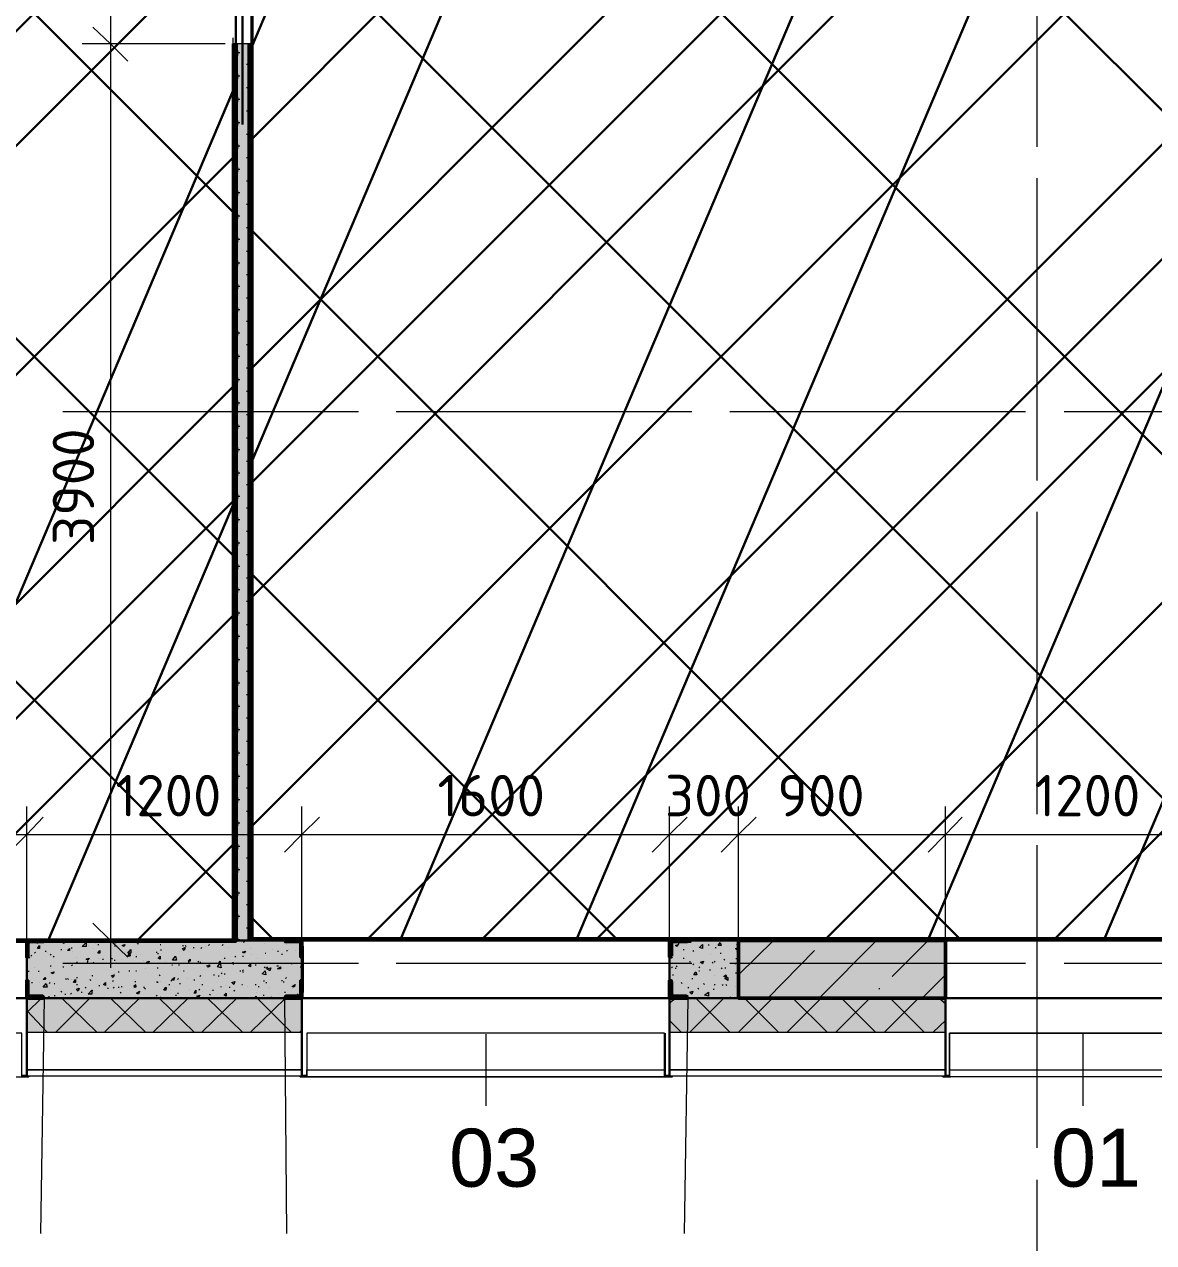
# Model space of a CAD drawing. Header units: millimetres. Extents: x -84737 to 172119, y -43083 to 59399.
# Drawn here: x 113594 to 118510, y 32030 to 37332 of the extents above; entities that cross this region are included whole.
import ezdxf

# ---------------------------------------------------------------- set-up
doc = ezdxf.new("R2010")
doc.units = ezdxf.units.MM
for name, color, linetype, lineweight in [('11) Плинтус ПЛ-2', 70, 'Continuous', 30), ('12) Наливной пол', 150, 'Continuous', 30), ('15) Штукатурка стен СТ-1.1', 161, 'Continuous', 60), ('16) Краска СТ-1.1 стена', 5, 'Continuous', 60), ('18) Краска ПТ-1 потолок', 31, 'Continuous', 30), ('20) Шпакл. баз. фин Стена', 40, 'Continuous', 60), ('22) Шпакл. баз. фин. Потолок', 102, 'Continuous', 30), ('8) Линолеум Л-1.1', 130, 'Continuous', 30)]:
    doc.layers.add(name, color=color, linetype=linetype, lineweight=lineweight)
doc.layers.add('PDF _Геометрия', color=7, linetype='Continuous')
doc.layers.add('PDF _Текст', color=7, linetype='Continuous')
doc.layers.add('PDF _Сплошная заливка', color=7, linetype='Continuous', true_color=0xffffff)
doc.styles.add('PDF GOSTCommon', font='arial.ttf')
doc.styles.add('PDF ISOCPEUR', font='isocpeur.ttf')

msp = doc.modelspace()

# ---------------------------------------------------------------- hatches: boundary and pattern name
at = {"layer": '12) Наливной пол'}
h = msp.add_hatch(dxfattribs=at)
h.set_pattern_fill('ANSI31', color=256, scale=222)
h.paths.add_polyline_path([(114514.8, 42635.7), (112106.2, 42635.7), (112106.2, 33344.1), (114514.8, 33344.1)])
h.paths.add_polyline_path([(124026.4, 38444.9), (124026.4, 33348.3), (114586.7, 33348.3), (114586.7, 39884.2), (116707.5, 39884.2), (116707.5, 38444.9)])
h.paths.add_polyline_path([(129605.6, 33344.1), (124106.9, 33344.1), (124106.9, 43647.4), (129605.6, 43647.4)])
h.paths.add_polyline_path([(109494.4, 42635.7), (111903, 42635.7), (111903, 33344.1), (109494.4, 33344.1)])
h.paths.add_polyline_path([(99982.7, 38444.9), (99982.7, 33348.3), (109422.4, 33348.3), (109422.4, 39884.2), (107301.6, 39884.2), (107301.6, 38444.9)])
h.paths.add_polyline_path([(94403.5, 33344.1), (99902.3, 33344.1), (99902.3, 43647.4), (94403.5, 43647.4)])
at = {"layer": '18) Краска ПТ-1 потолок'}
h = msp.add_hatch(dxfattribs=at)
h.set_pattern_fill('ANSI32', color=256, scale=222, angle=22)
h.paths.add_polyline_path([(114514.8, 42635.7), (112106.2, 42635.7), (112106.2, 33344.1), (114514.8, 33344.1)])
h.paths.add_polyline_path([(124026.4, 38444.9), (124026.4, 33348.3), (114586.7, 33348.3), (114586.7, 39884.2), (116707.5, 39884.2), (116707.5, 38444.9)])
h.paths.add_polyline_path([(129605.6, 33344.1), (124106.9, 33344.1), (124106.9, 43647.4), (129605.6, 43647.4)])
h.paths.add_polyline_path([(109494.4, 42635.7), (111903, 42635.7), (111903, 33344.1), (109494.4, 33344.1)])
h.paths.add_polyline_path([(99982.7, 38444.9), (99982.7, 33348.3), (109422.4, 33348.3), (109422.4, 39884.2), (107301.6, 39884.2), (107301.6, 38444.9)])
h.paths.add_polyline_path([(94403.5, 33344.1), (99902.3, 33344.1), (99902.3, 43647.4), (94403.5, 43647.4)])
h = msp.add_hatch(dxfattribs=at)
h.set_pattern_fill('ANSI32', color=256, scale=222, angle=22)
h.paths.add_polyline_path([(114514.8, 42635.7), (112106.2, 42635.7), (112106.2, 33344.1), (114514.8, 33344.1)])
h.paths.add_polyline_path([(124026.4, 38444.9), (124026.4, 33348.3), (114586.7, 33348.3), (114586.7, 39884.2), (116707.5, 39884.2), (116707.5, 38444.9)])
h.paths.add_polyline_path([(129605.6, 33344.1), (124106.9, 33344.1), (124106.9, 43647.4), (129605.6, 43647.4)])
h.paths.add_polyline_path([(109494.4, 42635.7), (111903, 42635.7), (111903, 33344.1), (109494.4, 33344.1)])
h.paths.add_polyline_path([(99982.7, 38444.9), (99982.7, 33348.3), (109422.4, 33348.3), (109422.4, 39884.2), (107301.6, 39884.2), (107301.6, 38444.9)])
h.paths.add_polyline_path([(94403.5, 33344.1), (99902.3, 33344.1), (99902.3, 43647.4), (94403.5, 43647.4)])
at = {"layer": '22) Шпакл. баз. фин. Потолок'}
h = msp.add_hatch(dxfattribs=at)
h.set_pattern_fill('ANSI37', color=256, scale=333)
h.paths.add_polyline_path([(114514.8, 42635.7), (112106.2, 42635.7), (112106.2, 33344.1), (114514.8, 33344.1)])
h.paths.add_polyline_path([(124026.4, 38444.9), (124026.4, 33348.3), (114586.7, 33348.3), (114586.7, 39884.2), (116707.5, 39884.2), (116707.5, 38444.9)])
h.paths.add_polyline_path([(129605.6, 33344.1), (124106.9, 33344.1), (124106.9, 43647.4), (129605.6, 43647.4)])
h.paths.add_polyline_path([(109494.4, 42635.7), (111903, 42635.7), (111903, 33344.1), (109494.4, 33344.1)])
h.paths.add_polyline_path([(99982.7, 38444.9), (99982.7, 33348.3), (109422.4, 33348.3), (109422.4, 39884.2), (107301.6, 39884.2), (107301.6, 38444.9)])
h.paths.add_polyline_path([(94403.5, 33344.1), (99902.3, 33344.1), (99902.3, 43647.4), (94403.5, 43647.4)])
h = msp.add_hatch(dxfattribs=at)
h.set_pattern_fill('ANSI37', color=256, scale=333)
h.paths.add_polyline_path([(114514.8, 42635.7), (112106.2, 42635.7), (112106.2, 33344.1), (114514.8, 33344.1)])
h.paths.add_polyline_path([(124026.4, 38444.9), (124026.4, 33348.3), (114586.7, 33348.3), (114586.7, 39884.2), (116707.5, 39884.2), (116707.5, 38444.9)])
h.paths.add_polyline_path([(129605.6, 33344.1), (124106.9, 33344.1), (124106.9, 43647.4), (129605.6, 43647.4)])
h.paths.add_polyline_path([(109494.4, 42635.7), (111903, 42635.7), (111903, 33344.1), (109494.4, 33344.1)])
h.paths.add_polyline_path([(99982.7, 38444.9), (99982.7, 33348.3), (109422.4, 33348.3), (109422.4, 39884.2), (107301.6, 39884.2), (107301.6, 38444.9)])
h.paths.add_polyline_path([(94403.5, 33344.1), (99902.3, 33344.1), (99902.3, 43647.4), (94403.5, 43647.4)])
at = {"layer": '8) Линолеум Л-1.1'}
h = msp.add_hatch(dxfattribs=at)
h.set_pattern_fill('ANSI31', color=256, scale=222)
h.paths.add_polyline_path([(114514.8, 42635.7), (112106.2, 42635.7), (112106.2, 33344.1), (114514.8, 33344.1)])
h.paths.add_polyline_path([(124026.4, 38444.9), (124026.4, 33348.3), (114586.7, 33348.3), (114586.7, 39884.2), (116707.5, 39884.2), (116707.5, 38444.9)])
h.paths.add_polyline_path([(129605.6, 33344.1), (124106.9, 33344.1), (124106.9, 43647.4), (129605.6, 43647.4)])
h.paths.add_polyline_path([(109494.4, 42635.7), (111903, 42635.7), (111903, 33344.1), (109494.4, 33344.1)])
h.paths.add_polyline_path([(99982.7, 38444.9), (99982.7, 33348.3), (109422.4, 33348.3), (109422.4, 39884.2), (107301.6, 39884.2), (107301.6, 38444.9)])
h.paths.add_polyline_path([(94403.5, 33344.1), (99902.3, 33344.1), (99902.3, 43647.4), (94403.5, 43647.4)])
at = {"layer": 'PDF _Сплошная заливка', "transparency": 33554559}
h = msp.add_hatch(color=256, dxfattribs=at)
h.paths.add_polyline_path([(114582.5, 37247), (114502.1, 37247), (114502.1, 33344.1), (114582.5, 33344.1)])
h.paths.add_polyline_path([(114502.1, 42047.3), (114582.5, 42047.3), (114582.5, 42644.1), (114502.1, 42644.1)])
h.paths.add_polyline_path([(114502.1, 38694.7), (114582.5, 38694.7), (114582.5, 41395.4), (114502.1, 41395.4)])
h = msp.add_hatch(color=256, dxfattribs=at)
h.paths.add_polyline_path([(112402.5, 33094.3), (112402.5, 33344.1), (112101.9, 33344.1), (112101.9, 33094.3)])
h.paths.add_polyline_path([(116402.7, 33344.1), (116402.7, 33094.3), (116703.3, 33094.3), (116703.3, 33344.1)])
h.paths.add_polyline_path([(114802.6, 33094.3), (114802.6, 33344.1), (113604.7, 33344.1), (113604.7, 33094.3)])
h = msp.add_hatch(color=256, dxfattribs=at)
h.paths.add_polyline_path([(96003.6, 32946.2), (96003.6, 33094.3), (94153.8, 33094.3), (94153.8, 32946.2)])
h.paths.add_polyline_path([(124403.2, 32946.2), (124403.2, 33094.3), (123205.2, 33094.3), (123205.2, 32946.2)])
h.paths.add_polyline_path([(126803.3, 32946.2), (126803.3, 33094.3), (125605.4, 33094.3), (125605.4, 32946.2)])
h.paths.add_polyline_path([(117604.9, 32946.2), (117604.9, 33094.3), (116402.7, 33094.3), (116402.7, 32946.2)])
h.paths.add_polyline_path([(120005, 32946.2), (120005, 33094.3), (118802.9, 33094.3), (118802.9, 32946.2)])
h.paths.add_polyline_path([(112402.5, 32946.2), (112402.5, 33094.3), (111204.5, 33094.3), (111204.5, 32946.2)])
h.paths.add_polyline_path([(114802.6, 32946.2), (114802.6, 33094.3), (113604.7, 33094.3), (113604.7, 32946.2)])
h.paths.add_polyline_path([(107602.2, 32946.2), (107602.2, 33094.3), (106404.2, 33094.3), (106404.2, 32946.2)])
h.paths.add_polyline_path([(110002.3, 32946.2), (110002.3, 33094.3), (108804.4, 33094.3), (108804.4, 32946.2)])
h.paths.add_polyline_path([(100803.9, 32946.2), (100803.9, 33094.3), (99601.7, 33094.3), (99601.7, 32946.2)])
h.paths.add_polyline_path([(105202, 32946.2), (105202, 33094.3), (104004.1, 33094.3), (104004.1, 32946.2)])
h.paths.add_polyline_path([(128005.5, 33094.3), (128005.5, 32946.2), (129855.4, 32946.2), (129855.4, 33094.3)])
h.paths.add_polyline_path([(98403.8, 32946.2), (98403.8, 33094.3), (97201.6, 33094.3), (97201.6, 32946.2)])

# ---------------------------------------------------------------- linework, layer by layer
at = {"layer": '11) Плинтус ПЛ-2'}
for points in [[(114514.8, 42635.7), (112106.2, 42635.7), (112106.2, 33344.1), (114514.8, 33344.1), (114514.8, 37247)], [(124026.4, 36747.5), (124026.4, 33348.3), (114575.1, 33348.3), (114575.1, 37247)]]:
    msp.add_lwpolyline(points, dxfattribs=at)
at = {"layer": '15) Штукатурка стен СТ-1.1'}
for points in [[(112106.2, 42635.7), (112106.2, 33344.1), (114514.8, 33344.1), (114514.8, 37247)], [(124026.4, 36747.5), (124026.4, 33348.3), (114575.1, 33348.3), (114575.1, 37247)]]:
    msp.add_lwpolyline(points, dxfattribs=at)
at = {"layer": '16) Краска СТ-1.1 стена'}
for points in [[(112106.2, 42635.7), (112106.2, 33344.1), (114514.8, 33344.1), (114514.8, 37247)], [(124026.4, 36747.5), (124026.4, 33348.3), (114575.1, 33348.3), (114575.1, 37247)]]:
    msp.add_lwpolyline(points, dxfattribs=at)
at = {"layer": '20) Шпакл. баз. фин Стена'}
for points in [[(112106.2, 42635.7), (112106.2, 33344.1), (114514.8, 33344.1), (114514.8, 37247)], [(124026.4, 36747.5), (124026.4, 33348.3), (114575.1, 33348.3), (114575.1, 37247)]]:
    msp.add_lwpolyline(points, dxfattribs=at)
at = {"layer": '8) Линолеум Л-1.1'}
for points in [[(114514.8, 42635.7), (112106.2, 42635.7), (112106.2, 33344.1), (114514.8, 33344.1)], [(124026.4, 38444.9), (124026.4, 33348.3), (114586.7, 33348.3), (114586.7, 39884.2), (116707.5, 39884.2), (116707.5, 38444.9)]]:
    msp.add_lwpolyline(points, close=True, dxfattribs=at)
at = {"layer": 'PDF _Геометрия', "lineweight": 9}
for points in [[(113968.7, 43964.8), (113968.7, 42847.3), (113968.7, 42644.1), (113968.7, 38694.7), (113968.7, 37247), (113968.7, 33225.6)], [(118002.8, 37115.8), (118002.8, 38114.8)], [(118002.8, 36798.3), (118002.8, 37801.5)], [(114468.2, 37247), (113968.7, 37247), (113845.9, 37247)], [(114510.5, 37208.9), (114531.7, 37208.9)], [(114523.2, 37196.2), (114523.2, 37217.3)], [(114574, 37145.4), (114574, 37166.5)], [(114523.2, 37094.6), (114523.2, 37115.8)], [(114561.3, 37158.1), (114582.5, 37158.1)], [(114510.5, 37107.3), (114531.7, 37107.3)], [(114574, 37043.8), (114574, 37065)], [(114523.2, 36993), (114523.2, 37014.2)], [(114561.3, 37056.5), (114582.5, 37056.5)], [(114510.5, 37005.7), (114531.7, 37005.7)], [(114561.3, 36954.9), (114582.5, 36954.9)], [(114574, 36942.2), (114574, 36963.4)], [(114510.5, 36904.1), (114531.7, 36904.1)], [(114523.2, 36891.4), (114523.2, 36912.6)], [(118002.8, 36861.8), (118002.8, 36916.8)], [(114561.3, 36853.3), (114582.5, 36853.3)], [(114574, 36840.6), (114574, 36861.8)], [(114510.5, 36802.5), (114531.7, 36802.5)], [(114523.2, 36789.8), (114523.2, 36811)], [(114561.3, 36751.7), (114582.5, 36751.7)], [(114574, 36739), (114574, 36760.2)], [(114510.5, 36700.9), (114531.7, 36700.9)], [(114523.2, 36688.2), (114523.2, 36709.4)], [(114561.3, 36650.1), (114582.5, 36650.1)], [(114574, 36637.4), (114574, 36658.6)], [(118002.8, 35663.8), (118002.8, 36662.8)], [(114510.5, 36599.3), (114531.7, 36599.3)], [(114523.2, 36586.6), (114523.2, 36607.8)], [(118002.8, 36548.5), (118002.8, 36599.3)], [(114561.3, 36548.5), (114582.5, 36548.5)], [(114574, 36535.8), (114574, 36557)], [(114510.5, 36497.7), (114531.7, 36497.7)], [(114523.2, 36485), (114523.2, 36506.2)], [(114561.3, 36446.9), (114582.5, 36446.9)], [(114574, 36434.2), (114574, 36455.4)], [(114510.5, 36396.1), (114531.7, 36396.1)], [(114523.2, 36383.4), (114523.2, 36404.6)], [(114561.3, 36345.3), (114582.5, 36345.3)], [(114574, 36332.6), (114574, 36353.8)], [(118002.8, 35346.3), (118002.8, 36345.3)], [(114510.5, 36294.5), (114531.7, 36294.5)], [(114523.2, 36281.8), (114523.2, 36303)], [(114561.3, 36243.7), (114582.5, 36243.7)], [(114574, 36231), (114574, 36252.2)], [(114510.5, 36192.9), (114531.7, 36192.9)], [(114523.2, 36180.2), (114523.2, 36201.4)], [(114561.3, 36142.2), (114582.5, 36142.2)], [(114574, 36129.5), (114574, 36150.6)], [(114510.5, 36091.4), (114531.7, 36091.4)], [(114523.2, 36078.7), (114523.2, 36099.8)], [(114561.3, 36040.6), (114582.5, 36040.6)], [(114574, 36027.9), (114574, 36049)], [(114510.5, 35989.8), (114531.7, 35989.8)], [(114523.2, 35977.1), (114523.2, 35998.2)], [(114574, 35926.3), (114574, 35947.4)], [(114523.2, 35875.5), (114523.2, 35896.6)], [(114561.3, 35939), (114582.5, 35939)], [(114510.5, 35888.2), (114531.7, 35888.2)], [(114574, 35824.7), (114574, 35845.8)], [(114523.2, 35773.9), (114523.2, 35795)], [(114561.3, 35837.4), (114582.5, 35837.4)], [(114510.5, 35786.6), (114531.7, 35786.6)], [(114561.3, 35735.8), (114582.5, 35735.8)], [(114574, 35723.1), (114574, 35744.2)], [(114510.5, 35685), (114531.7, 35685)], [(114523.2, 35672.3), (114523.2, 35693.4)], [(113761.3, 35646.9), (114760.3, 35646.9)], [(113795.1, 35646.9), (113845.9, 35646.9)], [(114044.9, 35646.9), (115048.1, 35646.9)], [(114561.3, 35634.2), (114582.5, 35634.2)], [(114574, 35621.5), (114574, 35642.6)], [(114959.2, 35646.9), (115014.3, 35646.9)], [(115213.2, 35646.9), (116212.2, 35646.9)], [(115247.1, 35646.9), (115297.9, 35646.9)], [(115501.1, 35646.9), (116500.1, 35646.9)], [(116415.4, 35646.9), (116466.2, 35646.9)], [(116665.2, 35646.9), (117668.4, 35646.9)], [(116699, 35646.9), (116754.1, 35646.9)], [(116953, 35646.9), (117952, 35646.9)], [(117867.3, 35646.9), (117918.1, 35646.9)], [(118121.3, 35646.9), (119120.3, 35646.9)], [(118151, 35646.9), (118206, 35646.9)], [(118404.9, 35646.9), (119403.9, 35646.9)], [(114510.5, 35583.4), (114531.7, 35583.4)], [(114523.2, 35570.7), (114523.2, 35591.9)], [(114561.3, 35532.6), (114582.5, 35532.6)], [(114574, 35519.9), (114574, 35541.1)], [(114510.5, 35481.8), (114531.7, 35481.8)], [(114523.2, 35469.1), (114523.2, 35490.3)], [(114561.3, 35431), (114582.5, 35431)], [(114574, 35418.3), (114574, 35439.5)], [(118002.8, 35409.8), (118002.8, 35464.9)], [(114510.5, 35380.2), (114531.7, 35380.2)], [(114523.2, 35367.5), (114523.2, 35388.7)], [(114561.3, 35329.4), (114582.5, 35329.4)], [(114574, 35316.7), (114574, 35337.9)], [(114510.5, 35278.6), (114531.7, 35278.6)], [(114523.2, 35265.9), (114523.2, 35287.1)], [(114561.3, 35227.8), (114582.5, 35227.8)], [(114574, 35215.1), (114574, 35236.3)], [(118002.8, 34211.9), (118002.8, 35210.9)], [(114510.5, 35177), (114531.7, 35177)], [(114523.2, 35164.3), (114523.2, 35185.5)], [(114561.3, 35126.2), (114582.5, 35126.2)], [(114574, 35113.5), (114574, 35134.7)], [(118002.8, 35092.4), (118002.8, 35147.4)], [(114510.5, 35075.4), (114531.7, 35075.4)], [(114523.2, 35062.7), (114523.2, 35083.9)], [(114561.3, 35024.6), (114582.5, 35024.6)], [(114574, 35011.9), (114574, 35033.1)], [(114510.5, 34973.8), (114531.7, 34973.8)], [(114523.2, 34961.1), (114523.2, 34982.3)], [(114561.3, 34923), (114582.5, 34923)], [(114574, 34910.3), (114574, 34931.5)], [(118002.8, 33894.4), (118002.8, 34893.4)], [(114510.5, 34872.2), (114531.7, 34872.2)], [(114523.2, 34859.5), (114523.2, 34880.7)], [(114561.3, 34821.4), (114582.5, 34821.4)], [(114574, 34808.7), (114574, 34829.9)], [(114510.5, 34770.6), (114531.7, 34770.6)], [(114523.2, 34757.9), (114523.2, 34779.1)], [(114574, 34707.1), (114574, 34728.3)], [(114523.2, 34656.3), (114523.2, 34677.5)], [(114561.3, 34719.8), (114582.5, 34719.8)], [(114510.5, 34669), (114531.7, 34669)], [(114574, 34605.6), (114574, 34626.7)], [(114523.2, 34554.8), (114523.2, 34575.9)], [(114561.3, 34618.3), (114582.5, 34618.3)], [(114510.5, 34567.5), (114531.7, 34567.5)], [(114561.3, 34516.7), (114582.5, 34516.7)], [(114574, 34504), (114574, 34525.1)], [(114510.5, 34465.9), (114531.7, 34465.9)], [(114523.2, 34453.2), (114523.2, 34474.3)], [(114561.3, 34415.1), (114582.5, 34415.1)], [(114574, 34402.4), (114574, 34423.5)], [(114510.5, 34364.3), (114531.7, 34364.3)], [(114523.2, 34351.6), (114523.2, 34372.7)], [(114561.3, 34313.5), (114582.5, 34313.5)], [(114574, 34300.8), (114574, 34321.9)], [(114510.5, 34262.7), (114531.7, 34262.7)], [(114523.2, 34250), (114523.2, 34271.1)], [(114561.3, 34211.9), (114582.5, 34211.9)], [(114574, 34199.2), (114574, 34220.3)], [(114510.5, 34161.1), (114531.7, 34161.1)], [(114523.2, 34148.4), (114523.2, 34169.5)], [(114561.3, 34110.3), (114582.5, 34110.3)], [(114574, 34097.6), (114574, 34118.7)], [(114510.5, 34059.5), (114531.7, 34059.5)], [(114523.2, 34046.8), (114523.2, 34068)], [(114561.3, 34008.7), (114582.5, 34008.7)], [(114574, 33996), (114574, 34017.2)], [(118002.8, 33957.9), (118002.8, 34008.7)], [(114510.5, 33957.9), (114531.7, 33957.9)], [(114523.2, 33945.2), (114523.2, 33966.4)], [(113604.7, 33306), (113604.7, 33805.5), (113604.7, 33928.3)], [(114561.3, 33907.1), (114582.5, 33907.1)], [(114574, 33894.4), (114574, 33915.6)], [(114802.6, 33306), (114802.6, 33805.5), (114802.6, 33928.3)], [(116402.7, 33306), (116402.7, 33805.5), (116402.7, 33928.3)], [(116703.3, 33306), (116703.3, 33805.5), (116703.3, 33928.3)], [(117604.9, 33306), (117604.9, 33805.5), (117604.9, 33928.3)], [(114510.5, 33856.3), (114531.7, 33856.3)], [(114523.2, 33843.6), (114523.2, 33864.8)], [(112402.5, 33805.5), (113604.7, 33805.5), (114802.6, 33805.5), (116402.7, 33805.5), (116703.3, 33805.5), (117604.9, 33805.5), (118802.9, 33805.5), (120005, 33805.5), (123205.2, 33805.5), (124102.6, 33805.5), (124403.2, 33805.5), (125605.4, 33805.5), (126803.3, 33805.5), (128005.5, 33805.5), (128902.9, 33805.5), (129724.1, 33805.5)], [(114561.3, 33805.5), (114582.5, 33805.5)], [(114574, 33792.8), (114574, 33814)], [(114510.5, 33754.7), (114531.7, 33754.7)], [(114523.2, 33742), (114523.2, 33763.2)], [(118002.8, 32755.7), (118002.8, 33758.9)], [(114561.3, 33703.9), (114582.5, 33703.9)], [(114574, 33691.2), (114574, 33712.4)], [(118002.8, 33640.4), (118002.8, 33695.4)], [(114510.5, 33653.1), (114531.7, 33653.1)], [(114523.2, 33640.4), (114523.2, 33661.6)], [(114561.3, 33602.3), (114582.5, 33602.3)], [(114574, 33589.6), (114574, 33610.8)], [(114510.5, 33551.5), (114531.7, 33551.5)], [(114523.2, 33538.8), (114523.2, 33560)], [(114574, 33488), (114574, 33509.2)], [(114523.2, 33437.2), (114523.2, 33458.4)], [(114561.3, 33500.7), (114582.5, 33500.7)], [(114510.5, 33449.9), (114531.7, 33449.9)], [(114574, 33386.4), (114574, 33407.6)], [(118002.8, 32442.5), (118002.8, 33441.5)], [(114523.2, 33344.1), (114523.2, 33356.8)], [(114561.3, 33399.1), (114582.5, 33399.1)], [(113617.4, 33331.4), (113617.4, 33331.4)], [(113647, 33335.6), (113651.2, 33331.4)], [(113685.1, 33297.5), (113689.3, 33297.5)], [(113710.5, 33344.1), (113710.5, 33344.1)], [(113752.8, 33306), (113757.1, 33306)], [(113795.1, 33344.1), (113799.4, 33344.1)], [(113799.4, 33314.5), (113799.4, 33310.2)], [(113803.6, 33297.5), (113803.6, 33297.5)], [(114468.2, 33344.1), (113968.7, 33344.1), (113845.9, 33344.1)], [(113871.3, 33322.9), (113871.3, 33322.9)], [(113892.5, 33339.9), (113896.7, 33339.9)], [(113896.7, 33310.2), (113896.7, 33310.2)], [(113905.2, 33331.4), (113905.2, 33331.4)], [(113913.7, 33327.2), (113917.9, 33327.2)], [(113985.6, 33335.6), (113989.9, 33335.6), (113994.1, 33335.6)], [(113989.9, 33318.7), (113989.9, 33322.9)], [(114083, 33335.6), (114087.2, 33335.6)], [(114087.2, 33331.4), (114091.5, 33331.4)], [(114184.6, 33327.2), (114188.8, 33327.2)], [(114188.8, 33306), (114188.8, 33301.8)], [(114269.3, 33297.5), (114269.3, 33297.5)], [(114282, 33322.9), (114286.2, 33322.9)], [(114282, 33310.2), (114286.2, 33310.2)], [(114294.7, 33322.9), (114298.9, 33318.7)], [(114328.5, 33314.5), (114332.7, 33314.5)], [(114341.2, 33344.1), (114345.4, 33344.1)], [(114362.4, 33310.2), (114366.6, 33314.5)], [(114383.5, 33318.7), (114383.5, 33318.7)], [(114396.2, 33322.9), (114400.5, 33327.2)], [(114400.5, 33339.9), (114404.7, 33339.9)], [(114438.6, 33339.9), (114442.8, 33339.9)], [(114455.5, 33322.9), (114459.7, 33327.2)], [(114480.9, 33314.5), (114480.9, 33314.5)], [(114510.5, 33348.3), (114531.7, 33348.3)], [(114514.8, 33339.9), (114514.8, 33339.9)], [(114540.2, 33335.6), (114540.2, 33335.6)], [(114548.6, 33335.6), (114552.9, 33339.9)], [(114578.3, 33310.2), (114578.3, 33310.2)], [(114637.5, 33331.4), (114637.5, 33331.4)], [(114675.6, 33306), (114675.6, 33306)], [(114696.8, 33297.5), (114701, 33297.5)], [(114734.9, 33327.2), (114734.9, 33327.2)], [(114734.9, 33301.8), (114739.1, 33301.8)], [(114743.4, 33306), (114743.4, 33306)], [(114773, 33301.8), (114773, 33301.8)], [(116440.8, 33331.4), (116445, 33331.4)], [(116462, 33306), (116466.2, 33306)], [(116504.3, 33297.5), (116508.5, 33301.8)], [(116512.8, 33339.9), (116512.8, 33339.9)], [(116529.7, 33344.1), (116529.7, 33344.1)], [(116572, 33327.2), (116572, 33322.9)], [(116601.7, 33314.5), (116605.9, 33314.5)], [(116622.8, 33344.1), (116627.1, 33339.9)], [(116677.9, 33344.1), (116677.9, 33344.1)], [(116694.8, 33327.2), (116699, 33327.2)], [(116694.8, 33297.5), (116694.8, 33297.5)], [(116703.3, 33195.9), (116855.6, 33344.1)], [(116830.3, 33094.3), (117033.4, 33301.8)], [(117054.6, 33094.3), (117304.4, 33344.1)], [(117372.1, 33187.5), (117528.7, 33344.1)], [(113604.7, 33280.6), (113613.1, 33284.8), (113608.9, 33272.1), (113604.7, 33276.4)], [(113613.1, 33267.9), (113617.4, 33272.1)], [(113621.6, 33280.6), (113625.8, 33276.4)], [(113638.5, 33289.1), (113642.8, 33293.3)], [(113693.6, 33293.3), (113693.6, 33293.3)], [(113706.3, 33280.6), (113710.5, 33284.8)], [(113719, 33276.4), (113723.2, 33272.1)], [(113761.3, 33246.7), (114760.3, 33246.7)], [(113795.1, 33246.7), (113845.9, 33246.7)], [(113820.5, 33272.1), (113820.5, 33272.1)], [(113820.5, 33251), (113824.8, 33251)], [(113867.1, 33255.2), (113871.3, 33255.2)], [(113867.1, 33251), (113871.3, 33246.7)], [(113892.5, 33246.7), (113896.7, 33251)], [(113917.9, 33267.9), (113917.9, 33267.9)], [(113934.8, 33263.7), (113939.1, 33263.7)], [(113972.9, 33267.9), (113977.2, 33263.7)], [(113985.6, 33259.4), (113989.9, 33259.4)], [(114015.3, 33263.7), (114015.3, 33263.7)], [(114044.9, 33246.7), (115048.1, 33246.7)], [(114053.4, 33280.6), (114057.6, 33280.6)], [(114083, 33284.8), (114083, 33284.8)], [(114083, 33272.1), (114083, 33276.4)], [(114099.9, 33284.8), (114099.9, 33284.8)], [(114112.6, 33259.4), (114112.6, 33259.4)], [(114167.7, 33293.3), (114171.9, 33293.3)], [(114176.1, 33284.8), (114176.1, 33289.1)], [(114210, 33255.2), (114210, 33255.2)], [(114307.3, 33251), (114311.6, 33251)], [(114349.7, 33251), (114353.9, 33255.2)], [(114358.1, 33251), (114362.4, 33251)], [(114404.7, 33246.7), (114408.9, 33246.7)], [(114455.5, 33263.7), (114455.5, 33263.7)], [(114464, 33267.9), (114468.2, 33267.9)], [(114502.1, 33251), (114502.1, 33246.7)], [(114510.5, 33272.1), (114514.8, 33276.4)], [(114544.4, 33276.4), (114548.6, 33276.4)], [(114582.5, 33284.8), (114582.5, 33284.8)], [(114607.9, 33267.9), (114607.9, 33267.9)], [(114641.8, 33289.1), (114646, 33289.1)], [(114713.7, 33284.8), (114718, 33284.8)], [(114756.1, 33246.7), (114760.3, 33242.5)], [(114959.2, 33246.7), (115014.3, 33246.7)], [(115213.2, 33246.7), (116212.2, 33246.7)], [(115247.1, 33246.7), (115297.9, 33246.7)], [(115501.1, 33246.7), (116500.1, 33246.7)], [(116415.4, 33289.1), (116415.4, 33289.1)], [(116415.4, 33246.7), (116466.2, 33246.7)], [(116462, 33267.9), (116466.2, 33267.9)], [(116491.6, 33255.2), (116491.6, 33251)], [(116580.5, 33284.8), (116580.5, 33284.8)], [(116589, 33251), (116593.2, 33246.7)], [(116597.4, 33251), (116601.7, 33255.2)], [(116622.8, 33289.1), (116627.1, 33289.1)], [(116639.8, 33263.7), (116644, 33259.4)], [(116665.2, 33246.7), (117668.4, 33246.7)], [(116686.3, 33246.7), (116690.6, 33242.5)], [(116694.8, 33263.7), (116694.8, 33267.9)], [(116699, 33246.7), (116754.1, 33246.7)], [(116953, 33246.7), (117952, 33246.7)], [(117867.3, 33246.7), (117918.1, 33246.7)], [(118121.3, 33246.7), (119120.3, 33246.7)], [(118151, 33246.7), (118206, 33246.7)], [(118404.9, 33246.7), (119403.9, 33246.7)], [(113613.1, 33208.6), (113613.1, 33212.9)], [(113638.5, 33225.6), (113638.5, 33225.6)], [(113655.5, 33212.9), (113655.5, 33208.6)], [(113706.3, 33234), (113710.5, 33234)], [(113706.3, 33221.3), (113706.3, 33221.3)], [(113761.3, 33229.8), (113765.5, 33229.8)], [(113799.4, 33234), (113803.6, 33238.3)], [(113888.3, 33191.7), (113892.5, 33191.7)], [(113985.6, 33200.2), (113985.6, 33200.2)], [(114002.6, 33208.6), (114006.8, 33208.6)], [(114049.1, 33212.9), (114053.4, 33212.9)], [(114078.8, 33212.9), (114083, 33212.9)], [(114121.1, 33221.3), (114121.1, 33221.3)], [(114171.9, 33225.6), (114176.1, 33225.6)], [(114180.4, 33195.9), (114184.6, 33191.7)], [(114235.4, 33238.3), (114239.6, 33238.3)], [(114265, 33238.3), (114269.3, 33238.3)], [(114282, 33242.5), (114282, 33242.5)], [(114286.2, 33212.9), (114290.4, 33212.9)], [(114358.1, 33187.5), (114362.4, 33191.7)], [(114392, 33229.8), (114396.2, 33229.8)], [(114417.4, 33195.9), (114421.6, 33195.9)], [(114438.6, 33191.7), (114438.6, 33187.5)], [(114451.3, 33200.2), (114455.5, 33204.4)], [(114464, 33200.2), (114468.2, 33200.2)], [(114502.1, 33242.5), (114506.3, 33242.5)], [(114531.7, 33212.9), (114535.9, 33212.9)], [(114544.4, 33212.9), (114548.6, 33217.1)], [(114544.4, 33208.6), (114548.6, 33208.6)], [(114599.4, 33238.3), (114603.7, 33238.3)], [(114637.5, 33225.6), (114641.8, 33229.8)], [(114646, 33225.6), (114650.2, 33225.6)], [(114650.2, 33229.8), (114654.5, 33225.6)], [(114692.6, 33234), (114696.8, 33234), (114701, 33234)], [(114734.9, 33242.5), (114734.9, 33242.5)], [(114764.5, 33242.5), (114764.5, 33242.5)], [(114794.2, 33229.8), (114798.4, 33229.8)], [(116411.2, 33225.6), (116415.4, 33229.8)], [(116415.4, 33195.9), (116419.6, 33195.9)], [(116428.1, 33225.6), (116428.1, 33221.3)], [(116432.3, 33234), (116436.6, 33229.8)], [(116504.3, 33238.3), (116508.5, 33242.5)], [(116529.7, 33229.8), (116533.9, 33225.6)], [(116529.7, 33212.9), (116533.9, 33212.9)], [(116533.9, 33242.5), (116533.9, 33242.5)], [(116576.3, 33217.1), (116580.5, 33217.1)], [(116597.4, 33191.7), (116597.4, 33191.7)], [(116627.1, 33225.6), (116631.3, 33221.3)], [(116644, 33225.6), (116648.2, 33225.6)], [(116690.6, 33204.4), (116694.8, 33204.4)], [(117503.3, 33094.3), (117604.9, 33195.9)], [(113608.9, 33149.4), (113613.1, 33149.4)], [(113625.8, 33162.1), (113630.1, 33162.1)], [(113659.7, 33162.1), (113659.7, 33162.1)], [(113685.1, 33183.2), (113689.3, 33179)], [(113702, 33157.8), (113706.3, 33162.1)], [(113723.2, 33157.8), (113727.4, 33157.8)], [(113774, 33174.8), (113778.2, 33179)], [(113782.5, 33179), (113786.7, 33174.8)], [(113799.4, 33174.8), (113799.4, 33174.8)], [(113820.5, 33183.2), (113824.8, 33183.2)], [(113820.5, 33153.6), (113824.8, 33153.6)], [(113858.6, 33140.9), (113862.9, 33136.7)], [(113879.8, 33174.8), (113884, 33170.5)], [(113892.5, 33187.5), (113892.5, 33187.5)], [(113917.9, 33149.4), (113922.1, 33149.4)], [(113968.7, 33157.8), (113968.7, 33157.8)], [(113977.2, 33170.5), (113981.4, 33166.3)], [(113981.4, 33136.7), (113985.6, 33140.9)], [(114002.6, 33140.9), (114006.8, 33140.9)], [(114015.3, 33145.1), (114019.5, 33145.1)], [(114070.3, 33149.4), (114074.5, 33149.4), (114078.8, 33153.6)], [(114074.5, 33174.8), (114074.5, 33174.8)], [(114074.5, 33166.3), (114078.8, 33166.3)], [(114112.6, 33140.9), (114116.9, 33140.9)], [(114176.1, 33162.1), (114171.9, 33162.1), (114171.9, 33166.3)], [(114188.8, 33166.3), (114188.8, 33166.3)], [(114222.7, 33153.6), (114226.9, 33153.6)], [(114231.2, 33170.5), (114235.4, 33170.5)], [(114260.8, 33174.8), (114265, 33179)], [(114269.3, 33157.8), (114273.5, 33157.8)], [(114303.1, 33179), (114303.1, 33179)], [(114332.7, 33174.8), (114332.7, 33170.5)], [(114366.6, 33153.6), (114370.8, 33153.6)], [(114451.3, 33140.9), (114451.3, 33145.1)], [(114468.2, 33149.4), (114468.2, 33149.4)], [(114485.1, 33140.9), (114489.4, 33140.9)], [(114540.2, 33153.6), (114544.4, 33153.6)], [(114565.6, 33145.1), (114565.6, 33145.1)], [(114599.4, 33153.6), (114603.7, 33153.6)], [(114612.1, 33145.1), (114616.4, 33145.1)], [(114637.5, 33166.3), (114637.5, 33170.5)], [(114646, 33162.1), (114650.2, 33162.1)], [(114662.9, 33140.9), (114662.9, 33140.9)], [(114713.7, 33170.5), (114718, 33170.5)], [(114722.2, 33166.3), (114722.2, 33162.1)], [(114730.7, 33179), (114734.9, 33183.2)], [(116411.2, 33166.3), (116411.2, 33166.3)], [(116453.5, 33162.1), (116457.7, 33157.8)], [(116483.1, 33136.7), (116487.4, 33140.9)], [(116500.1, 33179), (116504.3, 33179)], [(116529.7, 33145.1), (116529.7, 33145.1)], [(116550.9, 33157.8), (116555.1, 33153.6)], [(116597.4, 33153.6), (116601.7, 33153.6)], [(116631.3, 33153.6), (116635.5, 33149.4)], [(116648.2, 33153.6), (116652.5, 33149.4)], [(116690.6, 33145.1), (116690.6, 33145.1)], [(113604.7, 33030.9), (113668.2, 33094.3)], [(113647, 33102.8), (113651.2, 33102.8)], [(113680.9, 33094.3), (113663.9, 32070)], [(113702, 33098.6), (113702, 33102.8)], [(113727.4, 33102.8), (113727.4, 33107)], [(113731.7, 32946.2), (113879.8, 33094.3)], [(113752.8, 33124), (113757.1, 33119.7)], [(113909.4, 32946.2), (113757.1, 33094.3)], [(113769.8, 33111.3), (113774, 33111.3)], [(113795.1, 33111.3), (113799.4, 33115.5)], [(113841.7, 33119.7), (113845.9, 33119.7)], [(113888.3, 33124), (113892.5, 33128.2)], [(113905.2, 33098.6), (113905.2, 33098.6)], [(113943.3, 32946.2), (114095.7, 33094.3)], [(113956, 33136.7), (113960.2, 33136.7)], [(114121.1, 32946.2), (113968.7, 33094.3)], [(114011, 33119.7), (114015.3, 33115.5)], [(114078.8, 33094.3), (114083, 33098.6), (114083, 33094.3)], [(114116.9, 33136.7), (114121.1, 33132.4)], [(114155, 32946.2), (114307.3, 33094.3)], [(114167.7, 33102.8), (114171.9, 33107)], [(114332.7, 32946.2), (114180.4, 33094.3)], [(114184.6, 33098.6), (114188.8, 33098.6)], [(114210, 33136.7), (114214.2, 33136.7)], [(114252.3, 33107), (114256.6, 33107)], [(114260.8, 33115.5), (114265, 33115.5)], [(114311.6, 33132.4), (114311.6, 33132.4)], [(114353.9, 33128.2), (114358.1, 33132.4)], [(114366.6, 32946.2), (114519, 33094.3)], [(114370.8, 33124), (114370.8, 33124)], [(114544.4, 32946.2), (114392, 33094.3)], [(114400.5, 33111.3), (114404.7, 33107)], [(114408.9, 33128.2), (114408.9, 33128.2)], [(114413.2, 33128.2), (114417.4, 33128.2)], [(114506.3, 33128.2), (114510.5, 33124)], [(114506.3, 33124), (114506.3, 33124)], [(114578.3, 32946.2), (114730.7, 33094.3)], [(114595.2, 33094.3), (114603.7, 33102.8), (114603.7, 33094.3)], [(114603.7, 33119.7), (114603.7, 33119.7)], [(114756.1, 32946.2), (114607.9, 33094.3)], [(114633.3, 33107), (114637.5, 33107)], [(114667.2, 33098.6), (114671.4, 33098.6)], [(114701, 33115.5), (114701, 33115.5)], [(114726.4, 33119.7), (114730.7, 33119.7)], [(114726.4, 33094.3), (114734.9, 32070)], [(114760.3, 33136.7), (114760.3, 33136.7)], [(114781.5, 33111.3), (114785.7, 33111.3)], [(114798.4, 33111.3), (114802.6, 33111.3)], [(116402.7, 33073.2), (116428.1, 33094.3)], [(116406.9, 33107), (116411.2, 33107)], [(116419.6, 33115.5), (116419.6, 33115.5)], [(116483.1, 33094.3), (116466.2, 32070)], [(116491.6, 32946.2), (116639.8, 33094.3)], [(116500.1, 33115.5), (116504.3, 33119.7)], [(116665.2, 32946.2), (116517, 33094.3)], [(116525.5, 33136.7), (116529.7, 33132.4)], [(116593.2, 33132.4), (116597.4, 33132.4)], [(116665.2, 33098.6), (116669.4, 33098.6)], [(116677.9, 33111.3), (116677.9, 33111.3)], [(116703.3, 32946.2), (116851.4, 33094.3)], [(116876.8, 32946.2), (116728.7, 33094.3)], [(116914.9, 32946.2), (117063.1, 33094.3)], [(117088.5, 32946.2), (116940.3, 33094.3)], [(117126.6, 32946.2), (117274.7, 33094.3)], [(117300.1, 32946.2), (117152, 33094.3)], [(117317.1, 33132.4), (117317.1, 33136.7)], [(117338.2, 32946.2), (117486.4, 33094.3)], [(117511.8, 32946.2), (117363.6, 33094.3)], [(117604.9, 33069), (117575.3, 33094.3)], [(113693.6, 32946.2), (113604.7, 33039.3)], [(116453.5, 32946.2), (116402.7, 32997)], [(117549.9, 32946.2), (117604.9, 32997)], [(114794.2, 32946.2), (114802.6, 32954.7)], [(115602.7, 32937.7), (115602.7, 32624.5)], [(118201.8, 32937.7), (118201.8, 32624.5)], [(118002.8, 32506), (118002.8, 32556.8)], [(118002.8, 31303.8), (118002.8, 32302.8)], [(118002.8, 32188.5), (118002.8, 32239.3)]]:
    msp.add_lwpolyline(points, dxfattribs=at)
at = {"layer": 'PDF _Геометрия', "lineweight": 30}
for points in [[(112101.9, 33344.1), (114091.5, 33344.1), (112101.9, 33344.1), (112101.9, 42644.1), (114091.5, 42644.1)], [(114544.4, 38944.4), (114544.4, 36895.6)], [(114582.5, 38643.9), (114582.5, 33344.1)], [(114502.1, 33344.1), (114502.1, 37247)], [(116703.3, 33094.3), (116402.7, 33094.3), (116703.3, 33094.3), (116703.3, 33344.1), (116402.7, 33344.1), (116402.7, 33094.3), (114802.6, 33094.3), (114802.6, 33344.1), (113604.7, 33344.1), (113604.7, 33094.3), (112402.5, 33094.3), (112402.5, 33344.1), (112101.9, 33344.1), (112101.9, 33094.3), (112402.5, 33094.3), (112101.9, 33094.3)], [(114802.6, 33344.1), (114641.8, 33344.1)], [(114802.6, 33318.7), (114806.9, 33318.7), (114806.9, 33119.7), (114802.6, 33119.7), (114802.6, 33318.7), (114806.9, 33318.7), (114806.9, 33119.7), (114802.6, 33119.7)], [(112423.6, 32755.7), (112402.5, 32755.7), (112402.5, 32781.1), (112402.5, 33094.3), (113604.7, 33094.3), (113604.7, 32781.1), (113604.7, 32755.7), (113583.5, 32755.7)], [(114823.8, 32755.7), (114802.6, 32755.7), (114802.6, 32781.1), (114802.6, 33094.3), (116402.7, 33094.3), (116402.7, 32781.1), (116402.7, 32755.7), (116385.8, 32755.7)], [(117621.8, 32755.7), (117604.9, 32755.7), (117604.9, 32781.1), (117604.9, 33094.3)]]:
    msp.add_lwpolyline(points, dxfattribs=at)
at = {"layer": 'PDF _Геометрия', "lineweight": 20}
for points in [[(114044.9, 37170.8), (113968.7, 37247), (113892.5, 37318.9)], [(113676.6, 33881.7), (113604.7, 33805.5), (113528.5, 33729.3)], [(114878.8, 33881.7), (114802.6, 33805.5), (114726.4, 33729.3)], [(116478.9, 33881.7), (116402.7, 33805.5), (116326.5, 33729.3)], [(116779.5, 33881.7), (116703.3, 33805.5), (116627.1, 33729.3)], [(117676.9, 33881.7), (117604.9, 33805.5), (117528.7, 33729.3)], [(114044.9, 33272.1), (113968.7, 33344.1), (113892.5, 33420.3)]]:
    msp.add_lwpolyline(points, dxfattribs=at)
at = {"layer": 'PDF _Геометрия', "lineweight": 18}
for points in [[(114502.1, 37272.4), (114502.1, 37247)], [(114582.5, 37247), (114582.5, 37272.4)], [(113604.7, 33094.3), (113604.7, 32946.2), (113604.7, 32942), (113604.7, 32781.1), (114802.6, 32781.1), (114802.6, 32942), (114802.6, 32946.2), (114802.6, 33094.3)], [(116402.7, 33094.3), (116402.7, 32946.2), (116402.7, 32942), (116402.7, 32781.1), (117604.9, 32781.1), (116402.7, 32781.1), (116402.7, 32755.7), (117604.9, 32755.7), (117604.9, 32781.1), (117604.9, 32942), (117604.9, 32946.2), (117604.9, 33094.3), (116703.3, 33094.3)], [(113583.5, 32751.5), (113613.1, 32751.5), (113613.1, 32755.7), (113613.1, 32751.5), (113583.5, 32751.5), (113583.5, 32942), (112423.6, 32942), (112423.6, 32751.5), (112394, 32751.5), (112394, 32755.7), (112394, 32751.5), (112423.6, 32751.5), (113583.5, 32751.5), (113583.5, 32942), (112423.6, 32942), (112423.6, 32751.5)], [(113604.7, 32946.2), (114802.6, 32946.2)], [(116381.5, 32942), (114823.8, 32942), (114823.8, 32751.5), (114794.2, 32751.5), (114794.2, 32755.7), (114794.2, 32751.5), (114823.8, 32751.5), (116381.5, 32751.5), (116381.5, 32942), (114823.8, 32942), (114823.8, 32751.5)], [(116411.2, 32755.7), (116411.2, 32751.5), (116385.8, 32751.5), (116385.8, 32942)], [(116402.7, 32946.2), (117604.9, 32946.2)], [(118781.7, 32942), (117621.8, 32942), (117621.8, 32751.5), (117592.2, 32751.5), (117592.2, 32755.7), (117592.2, 32751.5), (117626.1, 32751.5)], [(116381.5, 32751.5), (116415.4, 32751.5), (116415.4, 32755.7)]]:
    msp.add_lwpolyline(points, dxfattribs=at)
for points in [[(114502.1, 37247), (114502.1, 33344.1), (114582.5, 33344.1), (114582.5, 37247)], [(118781.7, 32751.5), (117621.8, 32751.5), (117621.8, 32942), (118781.7, 32942)], [(113604.7, 32781.1), (113604.7, 32755.7), (114802.6, 32755.7), (114802.6, 32781.1)], [(116381.5, 32781.1), (116381.5, 32751.5), (114823.8, 32751.5), (114823.8, 32781.1)], [(118781.7, 32781.1), (118781.7, 32751.5), (117621.8, 32751.5), (117621.8, 32781.1)]]:
    msp.add_lwpolyline(points, close=True, dxfattribs=at)
at = {"layer": 'PDF _Геометрия', "lineweight": 50}
for points in [[(113608.9, 33276.4), (113608.9, 33339.9), (113672.4, 33339.9), (113676.6, 33339.9), (113676.6, 33344.1), (113604.7, 33344.1), (113604.7, 33272.1), (113608.9, 33272.1)], [(114798.4, 33339.9), (114798.4, 33276.4), (114798.4, 33272.1), (114802.6, 33272.1), (114802.6, 33344.1), (114730.7, 33344.1), (114730.7, 33339.9), (114734.9, 33339.9)], [(116411.2, 33276.4), (116411.2, 33339.9), (116474.7, 33339.9), (116478.9, 33339.9), (116478.9, 33344.1), (116402.7, 33344.1), (116402.7, 33272.1), (116406.9, 33272.1)], [(117604.9, 33344.1), (116703.3, 33344.1), (116703.3, 33094.3), (117604.9, 33094.3)], [(113608.9, 33102.8), (113608.9, 33166.3), (113608.9, 33170.5), (113604.7, 33170.5), (113604.7, 33094.3), (113676.6, 33094.3), (113676.6, 33098.6), (113672.4, 33102.8)], [(114798.4, 33166.3), (114798.4, 33102.8), (114734.9, 33102.8), (114730.7, 33098.6), (114730.7, 33094.3), (114802.6, 33094.3), (114802.6, 33170.5), (114798.4, 33170.5)], [(116411.2, 33102.8), (116411.2, 33166.3), (116406.9, 33170.5), (116402.7, 33170.5), (116402.7, 33094.3), (116478.9, 33094.3), (116478.9, 33098.6), (116474.7, 33102.8)]]:
    msp.add_lwpolyline(points, close=True, dxfattribs=at)
at = {"layer": 'PDF _Геометрия', "lineweight": 9}
for points in [[(113659.7, 33322.9), (113659.7, 33310.2), (113651.2, 33310.2)], [(113765.5, 33344.1), (113765.5, 33331.4), (113752.8, 33339.9)], [(113790.9, 33310.2), (113790.9, 33301.8), (113782.5, 33301.8)], [(113862.9, 33318.7), (113845.9, 33318.7), (113862.9, 33335.6)], [(113922.1, 33301.8), (113922.1, 33289.1), (113913.7, 33289.1)], [(114032.2, 33327.2), (114028, 33318.7), (114019.5, 33322.9)], [(114057.6, 33289.1), (114044.9, 33289.1), (114057.6, 33306)], [(114294.7, 33314.5), (114290.4, 33301.8), (114282, 33310.2)], [(114557.1, 33297.5), (114552.9, 33289.1), (114544.4, 33293.3)], [(116440.8, 33327.2), (116436.6, 33318.7), (116428.1, 33322.9)], [(116491.6, 33344.1), (116495.8, 33335.6), (116483.1, 33335.6)], [(116546.6, 33310.2), (116533.9, 33314.5), (116546.6, 33327.2)], [(116622.8, 33335.6), (116627.1, 33322.9), (116614.4, 33322.9)], [(116703.3, 33314.5), (116699, 33301.8), (116690.6, 33310.2)], [(113875.6, 33267.9), (113871.3, 33259.4), (113862.9, 33263.7)], [(114053.4, 33289.1), (114053.4, 33276.4), (114044.9, 33276.4)], [(114138, 33255.2), (114133.8, 33242.5), (114125.3, 33251)], [(114184.6, 33276.4), (114184.6, 33263.7), (114176.1, 33267.9)], [(114256.6, 33259.4), (114239.6, 33259.4), (114252.3, 33276.4)], [(114315.8, 33263.7), (114315.8, 33255.2), (114307.3, 33255.2)], [(114451.3, 33225.6), (114434.3, 33229.8), (114447, 33246.7)], [(114447, 33255.2), (114447, 33242.5), (114438.6, 33242.5)], [(116550.9, 33255.2), (116546.6, 33242.5), (116538.2, 33251)], [(113723.2, 33208.6), (113719, 33200.2), (113710.5, 33204.4)], [(113985.6, 33195.9), (113981.4, 33183.2), (113972.9, 33191.7)], [(114400.5, 33238.3), (114400.5, 33229.8), (114387.8, 33234)], [(114578.3, 33242.5), (114578.3, 33229.8), (114569.8, 33234)], [(114646, 33195.9), (114629.1, 33200.2), (114641.8, 33212.9)], [(114667.2, 33225.6), (114662.9, 33212.9), (114650.2, 33221.3)], [(114709.5, 33229.8), (114709.5, 33221.3), (114696.8, 33221.3)], [(116517, 33208.6), (116521.2, 33195.9), (116508.5, 33195.9)], [(116648.2, 33195.9), (116652.5, 33183.2), (116639.8, 33187.5)], [(113685.1, 33183.2), (113685.1, 33174.8), (113676.6, 33174.8)], [(113693.6, 33140.9), (113676.6, 33140.9), (113689.3, 33157.8)], [(113816.3, 33174.8), (113816.3, 33162.1), (113807.8, 33162.1)], [(113947.5, 33162.1), (113947.5, 33149.4), (113939.1, 33153.6)], [(114078.8, 33149.4), (114078.8, 33140.9), (114070.3, 33140.9)], [(114210, 33140.9), (114210, 33128.2), (114201.5, 33128.2)], [(114248.1, 33183.2), (114243.9, 33170.5), (114235.4, 33174.8)], [(114510.5, 33166.3), (114506.3, 33153.6), (114497.8, 33162.1)], [(114773, 33153.6), (114768.8, 33140.9), (114760.3, 33145.1)], [(116656.7, 33183.2), (116656.7, 33170.5), (116644, 33179)], [(113833.2, 33136.7), (113829, 33124), (113820.5, 33132.4)], [(113888.3, 33111.3), (113871.3, 33111.3), (113888.3, 33128.2)], [(114095.7, 33124), (114091.5, 33111.3), (114083, 33115.5)], [(114341.2, 33128.2), (114341.2, 33115.5), (114332.7, 33115.5)], [(114358.1, 33107), (114353.9, 33098.6), (114345.4, 33102.8)], [(114472.4, 33115.5), (114472.4, 33102.8), (114464, 33107)], [(116504.3, 33124), (116500.1, 33111.3), (116491.6, 33119.7)], [(116572, 33102.8), (116555.1, 33107), (116572, 33119.7)]]:
    msp.add_lwpolyline(points, close=True, dxfattribs=at)
at = {"layer": 'PDF _Геометрия', "lineweight": 30}
for points in [[(123205.2, 33344.1), (114802.6, 33344.1), (118802.9, 33344.1), (120005, 33344.1)], [(113604.7, 33094.3), (114802.6, 33094.3)], [(118802.9, 33094.3), (117604.9, 33094.3)]]:
    msp.add_lwpolyline(points, close=True, dxfattribs=at)
at = {"layer": 'PDF _Сплошная заливка', "lineweight": 5, "transparency": 33554559}
msp.add_solid([(116703.3, 33344.1), (116703.3, 33094.3), (117604.9, 33344.1), (117604.9, 33094.3)], dxfattribs=at)

# ---------------------------------------------------------------- texts
at = {"layer": 'PDF _Текст', "insert": (113807.7, 35066), "char_height": 180.46, "attachment_point": 4, "rotation": 90, "style": 'PDF ISOCPEUR'}
msp.add_mtext('3900', dxfattribs=at)
at = {"layer": 'PDF _Текст', "attachment_point": 4}
for s, insert, char_height, style in [('1200', (113991, 33975.1), 180.46, 'PDF ISOCPEUR'), ('1600', (115392.3, 33975.1), 180.46, 'PDF ISOCPEUR'), ('300 900', (116382.8, 33975.1), 180.46, 'PDF ISOCPEUR'), ('1200', (117991.5, 33975.1), 180.46, 'PDF ISOCPEUR'), ('03', (115443, 32397.6), 252.47, 'PDF GOSTCommon'), ('01', (118063.4, 32397.6), 252.47, 'PDF GOSTCommon')]:
    msp.add_mtext(s, dxfattribs=dict(at, insert=insert, char_height=char_height, style=style))

doc.saveas('drawing.dxf')
